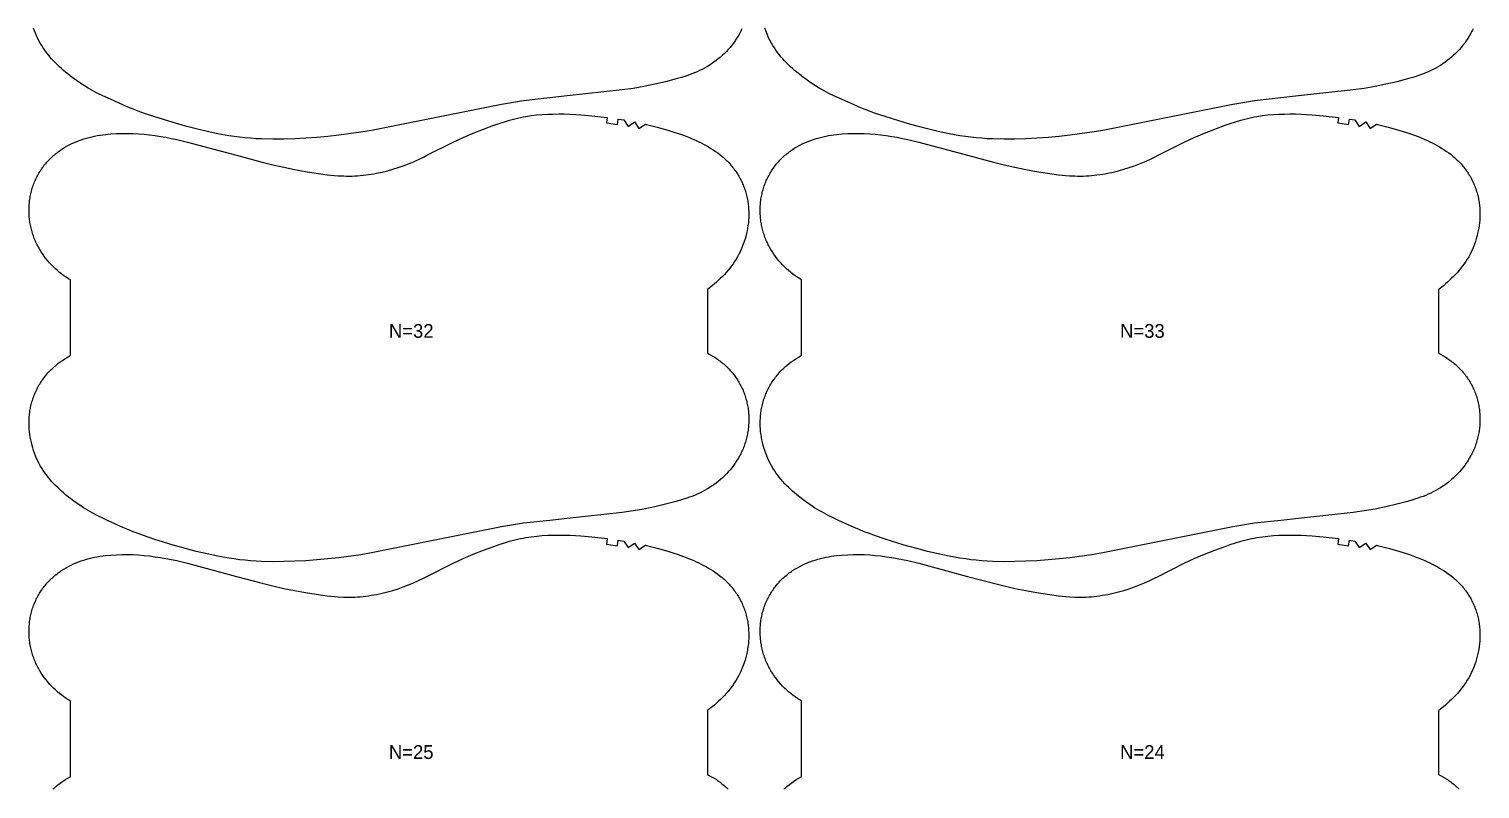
# Model space of a CAD drawing. Header units: inches. Extents: x 0 to 1851, y 0 to 1084.
# Drawn here: x 795 to 1321, y 532 to 808 of the extents above; entities that cross this region are included whole.
import ezdxf

# ---------------------------------------------------------------- set-up
doc = ezdxf.new("R2010")
doc.units = ezdxf.units.IN

msp = doc.modelspace()

# ---------------------------------------------------------------- linework, layer by layer
at = {"layer": '1'}
for points in [[(1053.3705, 807.8927), (1053.1589, 807.4396), (1052.9391, 806.9904), (1052.7114, 806.5451), (1052.4757, 806.1038), (1051.9814, 805.2337), (1051.4573, 804.3809), (1050.9045, 803.5461), (1050.3242, 802.73), (1049.7174, 801.9335), (1049.0854, 801.1573), (1048.4288, 800.4018), (1047.7486, 799.6679), (1047.0454, 798.9559), (1046.3201, 798.2664), (1045.5735, 797.6001), (1044.8064, 796.9576), (1044.0196, 796.3392), (1043.2138, 795.7457), (1042.3901, 795.1771), (1041.5496, 794.6336), (1040.872, 794.2237), (1040.6931, 794.1155), (1039.8218, 793.6227), (1038.9367, 793.1556), (1038.0387, 792.7141), (1037.129, 792.2986), (1036.2085, 791.9086), (1035.2784, 791.5422), (1034.3399, 791.1971), (1033.3941, 790.8708), (1031.4853, 790.265), (1029.5612, 789.7058), (1025.6919, 788.6759), (1021.7971, 787.756), (1017.8761, 786.9487), (1013.9318, 786.2645), (1009.9686, 785.7059), (990.0692, 783.5484), (983.732, 782.835), (974.1581, 781.7572), (966.2574, 780.4634), (919.1625, 770.9988), (915.2119, 770.3537), (907.2791, 769.2688), (903.3009, 768.8243), (899.3141, 768.4646), (895.3205, 768.1875), (891.3226, 767.9883), (887.3211, 767.868), (883.3176, 767.835), (879.3157, 767.9205), (877.3168, 768.0186), (875.3202, 768.1564), (873.3268, 768.3349), (871.3377, 768.5548), (869.3535, 768.8163), (867.3746, 769.1169), (863.4337, 769.8215), (859.5159, 770.6433), (855.6201, 771.5636), (851.745, 772.568), (847.2081, 773.8541), (840.2497, 776.0389), (836.4579, 777.3266), (834.5767, 778.0094), (832.7102, 778.7293), (830.8608, 779.4911), (829.0249, 780.2863), (823.4189, 782.835), (821.7328, 783.6016), (819.9333, 784.477), (818.1601, 785.4014), (817.286, 785.8869), (816.4207, 786.3882), (814.7165, 787.436), (813.0468, 788.5399), (811.4112, 789.6949), (810, 790.7549), (809.8102, 790.8974), (808.2487, 792.15), (807.4845, 792.7963), (806.7325, 793.4566), (805.9932, 794.1313), (805.2675, 794.8211), (804.5563, 795.5263), (803.8611, 796.2475), (803.1839, 796.9851), (802.5262, 797.7395), (801.8901, 798.5113), (801.2771, 799.3009), (800.6892, 800.1087), (800.1282, 800.9353), (799.5954, 801.7807), (799.0912, 802.6441), (798.6157, 803.5241), (798.1688, 804.4197), (797.7505, 805.3294), (797.3609, 806.2522), (796.9999, 807.1868), (796.6675, 808.1318)], [(1318.3705, 807.8927), (1318.1589, 807.4396), (1317.9391, 806.9904), (1317.7114, 806.5451), (1317.4757, 806.1038), (1316.9814, 805.2337), (1316.4573, 804.3809), (1315.9045, 803.5461), (1315.3242, 802.73), (1314.7174, 801.9335), (1314.0854, 801.1573), (1313.4288, 800.4018), (1312.7486, 799.6679), (1312.0454, 798.9559), (1311.3201, 798.2664), (1310.5735, 797.6001), (1309.8064, 796.9576), (1309.0196, 796.3392), (1308.2138, 795.7457), (1307.3901, 795.1771), (1306.5496, 794.6336), (1305.872, 794.2237), (1305.6931, 794.1155), (1304.8218, 793.6227), (1303.9367, 793.1556), (1303.0387, 792.7141), (1302.129, 792.2986), (1301.2085, 791.9086), (1300.2784, 791.5422), (1299.3399, 791.1971), (1298.3941, 790.8708), (1296.4853, 790.265), (1294.5612, 789.7058), (1290.6919, 788.6759), (1286.7971, 787.756), (1282.8761, 786.9487), (1278.9318, 786.2645), (1274.9686, 785.7059), (1255.0692, 783.5484), (1248.732, 782.835), (1239.1581, 781.7572), (1231.2574, 780.4634), (1184.1625, 770.9988), (1180.2119, 770.3537), (1172.2791, 769.2688), (1168.3009, 768.8243), (1164.3141, 768.4646), (1160.3205, 768.1875), (1156.3226, 767.9883), (1152.3211, 767.868), (1148.3176, 767.835), (1144.3157, 767.9205), (1142.3168, 768.0186), (1140.3202, 768.1564), (1138.3268, 768.3349), (1136.3377, 768.5548), (1134.3535, 768.8163), (1132.3746, 769.1169), (1128.4337, 769.8215), (1124.5159, 770.6433), (1120.6201, 771.5636), (1116.745, 772.568), (1112.2081, 773.8541), (1105.2497, 776.0389), (1101.4579, 777.3266), (1099.5767, 778.0094), (1097.7102, 778.7293), (1095.8608, 779.4911), (1094.0249, 780.2863), (1088.4189, 782.835), (1086.7328, 783.6016), (1084.9333, 784.477), (1083.1601, 785.4014), (1082.286, 785.8869), (1081.4207, 786.3882), (1079.7165, 787.436), (1078.0468, 788.5399), (1076.4112, 789.6949), (1075, 790.7549), (1074.8102, 790.8974), (1073.2487, 792.15), (1072.4845, 792.7963), (1071.7325, 793.4566), (1070.9932, 794.1313), (1070.2675, 794.8211), (1069.5563, 795.5263), (1068.8611, 796.2475), (1068.1839, 796.9851), (1067.5262, 797.7395), (1066.8901, 798.5113), (1066.2771, 799.3009), (1065.6892, 800.1087), (1065.1282, 800.9353), (1064.5954, 801.7807), (1064.0912, 802.6441), (1063.6157, 803.5241), (1063.1688, 804.4197), (1062.7505, 805.3294), (1062.3609, 806.2522), (1061.9999, 807.1868), (1061.6675, 808.1318)], [(803.5763, 532.0419), (803.9455, 532.3783), (804.3207, 532.7081), (804.7017, 533.0313), (805.48, 533.6587), (806.2785, 534.2616), (807.0951, 534.8412), (807.9278, 535.3985), (808.7747, 535.9348), (809.6337, 536.4511), (810, 536.6607), (810, 564.0085), (809.3224, 564.4184), (808.4818, 564.9618), (807.6582, 565.5304), (806.8524, 566.124), (806.0656, 566.7423), (805.2984, 567.3849), (804.5519, 568.0512), (803.8266, 568.7406), (803.1234, 569.4526), (802.4432, 570.1866), (801.7866, 570.942), (801.1546, 571.7183), (800.5478, 572.5148), (799.9675, 573.3308), (799.4147, 574.1656), (798.8906, 575.0185), (798.3963, 575.8885), (798.1606, 576.3298), (797.9329, 576.7751), (797.7131, 577.2243), (797.5015, 577.6774), (797.2982, 578.1342), (797.1033, 578.5947), (796.917, 579.0587), (796.7393, 579.5261), (796.5701, 579.9967), (796.4096, 580.4703), (796.2576, 580.9469), (796.1143, 581.4262), (795.9796, 581.908), (795.8535, 582.3923), (795.7361, 582.8787), (795.6273, 583.3673), (795.5272, 583.8577), (795.4357, 584.3499), (795.3529, 584.8436), (795.2788, 585.3387), (795.2133, 585.8351), (795.1566, 586.3325), (795.1085, 586.8309), (795.0692, 587.33), (795.0387, 587.8297), (795.0169, 588.3298), (795.004, 588.8301), (795, 589.3306), (795.0049, 589.831), (795.0187, 590.3313), (795.0415, 590.8311), (795.0733, 591.3304), (795.1141, 591.829), (795.164, 592.3268), (795.223, 592.8235), (795.2912, 593.3191), (795.3686, 593.8133), (795.4551, 594.3061), (795.5509, 594.7972), (795.6559, 595.2864), (795.7701, 595.7737), (795.8935, 596.2587), (796.026, 596.7413), (796.1676, 597.2213), (796.3182, 597.6985), (796.478, 598.1727), (796.6467, 598.6438), (796.8244, 599.1116), (797.0111, 599.5758), (797.2066, 600.0363), (797.4111, 600.4928), (797.6245, 600.9453), (797.8467, 601.3934), (798.0777, 601.8371), (798.3175, 602.2762), (798.5659, 602.7104), (798.8228, 603.1396), (799.0881, 603.5638), (799.3617, 603.9827), (799.6433, 604.3963), (799.933, 604.8044), (800.2305, 605.2067), (800.5357, 605.6033), (800.8485, 605.994), (801.1688, 606.3785), (801.4963, 606.7569), (801.8311, 607.1289), (802.1729, 607.4943), (802.5216, 607.8532), (802.8771, 608.2052), (803.2393, 608.5503), (803.6079, 608.8885), (803.9828, 609.2197), (804.3638, 609.5439), (804.7508, 609.861), (805.1435, 610.1711), (805.5417, 610.4741), (805.9454, 610.77), (806.3542, 611.0587), (806.7681, 611.3403), (807.6102, 611.8819), (808.4702, 612.3945), (809.3467, 612.8779), (810.2383, 613.332), (811.1438, 613.7571), (812.0621, 614.1537), (812.9922, 614.5221), (813.9329, 614.8629), (814.8832, 615.1764), (815.8419, 615.4631), (816.8079, 615.7233), (817.7803, 615.9578), (818.7582, 616.1675), (819.741, 616.3538), (820.7282, 616.5179), (821.7189, 616.6612), (822.7126, 616.7848), (824.7062, 616.9785), (826.7043, 617.1077), (828.7047, 617.1751), (830.7058, 617.1821), (832.7061, 617.1298), (834.7041, 617.0203), (836.6988, 616.8573), (838.6894, 616.6453), (840.6751, 616.3888), (842.6551, 616.0913), (844.6282, 615.753), (846.5935, 615.3731), (848.5497, 614.9507), (852.4355, 613.992), (870.1702, 609.2282), (879.4992, 606.7223), (883.3893, 605.7772), (887.2959, 604.9028), (891.2189, 604.1053), (895.156, 603.3818), (899.1061, 602.7351), (903.0732, 602.1999), (903.0732, 602.1999), (907.0602, 601.8266), (909.0587, 601.7255), (910.0586, 601.7013), (911.0588, 601.6964), (912.0589, 601.712), (913.0587, 601.748), (914.0577, 601.804), (915.0556, 601.8798), (916.0519, 601.9748), (917.0464, 602.0888), (918.0385, 602.2214), (919.0279, 602.3722), (920.0143, 602.5409), (920.9975, 602.7269), (922.9536, 603.1491), (924.8954, 603.6347), (926.8218, 604.1797), (928.7316, 604.7808), (930.6227, 605.4377), (932.4929, 606.1508), (934.3398, 606.9205), (936.1624, 607.745), (937.9656, 608.6128), (939.1856, 609.2282), (948.6891, 614.0217), (952.3288, 615.6877), (956.0133, 617.2534), (959.7318, 618.7342), (963.4835, 620.1318), (965.3726, 620.7965), (967.2734, 621.4257), (969.1885, 622.0051), (970.1524, 622.2716), (971.1209, 622.5202), (972.0944, 622.7496), (973.0724, 622.9599), (974.0545, 623.1517), (975.0403, 623.3255), (977.0206, 623.6214), (979.0096, 623.8519), (981.0039, 624.0218), (983.0019, 624.137), (985.0023, 624.2037), (987.0039, 624.2282), (989.0056, 624.2156), (991.0066, 624.1667), (993.0062, 624.081), (995.0037, 623.9581), (998.9908, 623.6065), (1004.5957, 622.9315), (1004.3288, 620.9494), (1008.2465, 620.3816), (1008.5543, 622.3577), (1010.5287, 622.0386), (1012.1441, 619.7278), (1014.465, 621.328), (1016.0153, 618.9748), (1018.3796, 620.507), (1018.7405, 620.4249), (1022.6267, 619.4668), (1026.4805, 618.3821), (1028.3938, 617.7919), (1030.2948, 617.1642), (1032.18, 616.4925), (1034.0461, 615.7705), (1035.8893, 614.9921), (1036.801, 614.5801), (1037.7054, 614.1523), (1038.6019, 613.7079), (1039.4899, 613.2464), (1040.3689, 612.7673), (1041.2383, 612.2699), (1042.0973, 611.7536), (1042.9442, 611.2173), (1043.7769, 610.6599), (1044.5935, 610.0803), (1045.392, 609.4774), (1046.1703, 608.85), (1046.5513, 608.5268), (1046.9265, 608.1971), (1047.2956, 607.8606), (1047.6585, 607.5174), (1048.0149, 607.1672), (1048.3647, 606.8102), (1048.7077, 606.4466), (1049.0439, 606.0764), (1049.3731, 605.6999), (1049.6953, 605.3173), (1050.0104, 604.9286), (1050.3182, 604.534), (1050.6186, 604.1337), (1050.9117, 603.7278), (1051.1971, 603.3166), (1051.4749, 602.9), (1051.745, 602.4784), (1052.0072, 602.0518), (1052.2615, 601.6204), (1052.5077, 601.1843), (1052.7457, 600.7438), (1052.9755, 600.299), (1053.197, 599.85), (1053.4101, 599.397), (1053.6148, 598.9402), (1053.811, 598.4796), (1053.9986, 598.0156), (1054.1775, 597.5482), (1054.3478, 597.0776), (1054.5092, 596.604), (1054.6617, 596.1275), (1054.8054, 595.6483), (1054.94, 595.1665), (1055.0655, 594.6824), (1055.1819, 594.196), (1055.2891, 593.7075), (1055.387, 593.2172), (1055.4757, 592.7251), (1055.5553, 592.2314), (1055.6258, 591.7363), (1055.6873, 591.24), (1055.7399, 590.7426), (1055.7836, 590.2442), (1055.8185, 589.745), (1055.8624, 588.7451), (1055.872, 587.7441), (1055.8479, 586.7432), (1055.7908, 585.7438), (1055.7012, 584.7471), (1055.5796, 583.754), (1055.4264, 582.7653), (1055.2422, 581.7819), (1055.0274, 580.8045), (1054.7825, 579.8339), (1054.5081, 578.871), (1054.2044, 577.9166), (1053.8721, 576.9715), (1053.5111, 576.037), (1053.1215, 575.1142), (1052.7032, 574.2044), (1052.2563, 573.3089), (1051.7808, 572.4288), (1051.2766, 571.5654), (1050.7438, 570.72), (1050.1827, 569.8935), (1049.5948, 569.0856), (1048.9819, 568.2961), (1048.3457, 567.5243), (1047.6881, 566.7698), (1047.0108, 566.0323), (1046.3157, 565.3111), (1045.6045, 564.6058), (1044.8788, 563.9161), (1044.1395, 563.2413), (1043.3874, 562.581), (1042.6233, 561.9348), (1041.0618, 560.6822), (1040.872, 560.5396), (1040.872, 537.3918), (1041.5253, 537.0591), (1042.4018, 536.5757), (1043.2618, 536.0631), (1044.1039, 535.5216), (1044.5178, 535.24), (1044.9266, 534.9513), (1045.3303, 534.6554), (1045.7285, 534.3524), (1046.1212, 534.0423), (1046.5082, 533.7251), (1046.8892, 533.401), (1047.2641, 533.0698), (1047.6327, 532.7316), (1047.9949, 532.3865), (1048.3504, 532.0344)], [(1068.5763, 532.0419), (1068.9455, 532.3783), (1069.3207, 532.7081), (1069.7017, 533.0313), (1070.48, 533.6587), (1071.2785, 534.2616), (1072.0951, 534.8412), (1072.9278, 535.3985), (1073.7747, 535.9348), (1074.6337, 536.4511), (1075, 536.6607), (1075, 564.0085), (1074.3224, 564.4184), (1073.4818, 564.9618), (1072.6582, 565.5304), (1071.8524, 566.124), (1071.0656, 566.7423), (1070.2984, 567.3849), (1069.5519, 568.0512), (1068.8266, 568.7406), (1068.1234, 569.4526), (1067.4432, 570.1866), (1066.7866, 570.942), (1066.1546, 571.7183), (1065.5478, 572.5148), (1064.9675, 573.3308), (1064.4147, 574.1656), (1063.8906, 575.0185), (1063.3963, 575.8885), (1063.1606, 576.3298), (1062.9329, 576.7751), (1062.7131, 577.2243), (1062.5015, 577.6774), (1062.2982, 578.1342), (1062.1033, 578.5947), (1061.917, 579.0587), (1061.7393, 579.5261), (1061.5701, 579.9967), (1061.4096, 580.4703), (1061.2576, 580.9469), (1061.1143, 581.4262), (1060.9796, 581.908), (1060.8535, 582.3923), (1060.7361, 582.8787), (1060.6273, 583.3673), (1060.5272, 583.8577), (1060.4357, 584.3499), (1060.3529, 584.8436), (1060.2788, 585.3387), (1060.2133, 585.8351), (1060.1566, 586.3325), (1060.1085, 586.8309), (1060.0692, 587.33), (1060.0387, 587.8297), (1060.0169, 588.3298), (1060.004, 588.8301), (1060, 589.3306), (1060.0049, 589.831), (1060.0187, 590.3313), (1060.0415, 590.8311), (1060.0733, 591.3304), (1060.1141, 591.829), (1060.164, 592.3268), (1060.223, 592.8235), (1060.2912, 593.3191), (1060.3686, 593.8133), (1060.4551, 594.3061), (1060.5509, 594.7972), (1060.6559, 595.2864), (1060.7701, 595.7737), (1060.8935, 596.2587), (1061.026, 596.7413), (1061.1676, 597.2213), (1061.3182, 597.6985), (1061.478, 598.1727), (1061.6467, 598.6438), (1061.8244, 599.1116), (1062.0111, 599.5758), (1062.2066, 600.0363), (1062.4111, 600.4928), (1062.6245, 600.9453), (1062.8467, 601.3934), (1063.0777, 601.8371), (1063.3175, 602.2762), (1063.5659, 602.7104), (1063.8228, 603.1396), (1064.0881, 603.5638), (1064.3617, 603.9827), (1064.6433, 604.3963), (1064.933, 604.8044), (1065.2305, 605.2067), (1065.5357, 605.6033), (1065.8485, 605.994), (1066.1688, 606.3785), (1066.4963, 606.7569), (1066.8311, 607.1289), (1067.1729, 607.4943), (1067.5216, 607.8532), (1067.8771, 608.2052), (1068.2393, 608.5503), (1068.6079, 608.8885), (1068.9828, 609.2197), (1069.3638, 609.5439), (1069.7508, 609.861), (1070.1435, 610.1711), (1070.5417, 610.4741), (1070.9454, 610.77), (1071.3542, 611.0587), (1071.7681, 611.3403), (1072.6102, 611.8819), (1073.4702, 612.3945), (1074.3467, 612.8779), (1075.2383, 613.332), (1076.1438, 613.7571), (1077.0621, 614.1537), (1077.9922, 614.5221), (1078.9329, 614.8629), (1079.8832, 615.1764), (1080.8419, 615.4631), (1081.8079, 615.7233), (1082.7803, 615.9578), (1083.7582, 616.1675), (1084.741, 616.3538), (1085.7282, 616.5179), (1086.7189, 616.6612), (1087.7126, 616.7848), (1089.7062, 616.9785), (1091.7043, 617.1077), (1093.7047, 617.1751), (1095.7058, 617.1821), (1097.7061, 617.1298), (1099.7041, 617.0203), (1101.6988, 616.8573), (1103.6894, 616.6453), (1105.6751, 616.3888), (1107.6551, 616.0913), (1109.6282, 615.753), (1111.5935, 615.3731), (1113.5497, 614.9507), (1117.4355, 613.992), (1135.1702, 609.2282), (1144.4992, 606.7223), (1148.3893, 605.7772), (1152.2959, 604.9028), (1156.2189, 604.1053), (1160.156, 603.3818), (1164.1061, 602.7351), (1168.0732, 602.1999), (1168.0732, 602.1999), (1172.0602, 601.8266), (1174.0587, 601.7255), (1175.0586, 601.7013), (1176.0588, 601.6964), (1177.0589, 601.712), (1178.0587, 601.748), (1179.0577, 601.804), (1180.0556, 601.8798), (1181.0519, 601.9748), (1182.0464, 602.0888), (1183.0385, 602.2214), (1184.0279, 602.3722), (1185.0143, 602.5409), (1185.9975, 602.7269), (1187.9536, 603.1491), (1189.8954, 603.6347), (1191.8218, 604.1797), (1193.7316, 604.7808), (1195.6227, 605.4377), (1197.4929, 606.1508), (1199.3398, 606.9205), (1201.1624, 607.745), (1202.9656, 608.6128), (1204.1856, 609.2282), (1213.6891, 614.0217), (1217.3288, 615.6877), (1221.0133, 617.2534), (1224.7318, 618.7342), (1228.4835, 620.1318), (1230.3726, 620.7965), (1232.2734, 621.4257), (1234.1885, 622.0051), (1235.1524, 622.2716), (1236.1209, 622.5202), (1237.0944, 622.7496), (1238.0724, 622.9599), (1239.0545, 623.1517), (1240.0403, 623.3255), (1242.0206, 623.6214), (1244.0096, 623.8519), (1246.0039, 624.0218), (1248.0019, 624.137), (1250.0023, 624.2037), (1252.0039, 624.2282), (1254.0056, 624.2156), (1256.0066, 624.1667), (1258.0062, 624.081), (1260.0037, 623.9581), (1263.9908, 623.6065), (1269.5957, 622.9315), (1269.3288, 620.9494), (1273.2465, 620.3816), (1273.5543, 622.3577), (1275.5287, 622.0386), (1277.1441, 619.7278), (1279.465, 621.328), (1281.0153, 618.9748), (1283.3796, 620.507), (1283.7405, 620.4249), (1287.6267, 619.4668), (1291.4805, 618.3821), (1293.3938, 617.7919), (1295.2948, 617.1642), (1297.18, 616.4925), (1299.0461, 615.7705), (1300.8893, 614.9921), (1301.801, 614.5801), (1302.7054, 614.1523), (1303.6019, 613.7079), (1304.4899, 613.2464), (1305.3689, 612.7673), (1306.2383, 612.2699), (1307.0973, 611.7536), (1307.9442, 611.2173), (1308.7769, 610.6599), (1309.5935, 610.0803), (1310.392, 609.4774), (1311.1703, 608.85), (1311.5513, 608.5268), (1311.9265, 608.1971), (1312.2956, 607.8606), (1312.6585, 607.5174), (1313.0149, 607.1672), (1313.3647, 606.8102), (1313.7077, 606.4466), (1314.0439, 606.0764), (1314.3731, 605.6999), (1314.6953, 605.3173), (1315.0104, 604.9286), (1315.3182, 604.534), (1315.6186, 604.1337), (1315.9117, 603.7278), (1316.1971, 603.3166), (1316.4749, 602.9), (1316.745, 602.4784), (1317.0072, 602.0518), (1317.2615, 601.6204), (1317.5077, 601.1843), (1317.7457, 600.7438), (1317.9755, 600.299), (1318.197, 599.85), (1318.4101, 599.397), (1318.6148, 598.9402), (1318.811, 598.4796), (1318.9986, 598.0156), (1319.1775, 597.5482), (1319.3478, 597.0776), (1319.5092, 596.604), (1319.6617, 596.1275), (1319.8054, 595.6483), (1319.94, 595.1665), (1320.0655, 594.6824), (1320.1819, 594.196), (1320.2891, 593.7075), (1320.387, 593.2172), (1320.4757, 592.7251), (1320.5553, 592.2314), (1320.6258, 591.7363), (1320.6873, 591.24), (1320.7399, 590.7426), (1320.7836, 590.2442), (1320.8185, 589.745), (1320.8624, 588.7451), (1320.872, 587.7441), (1320.8479, 586.7432), (1320.7908, 585.7438), (1320.7012, 584.7471), (1320.5796, 583.754), (1320.4264, 582.7653), (1320.2422, 581.7819), (1320.0274, 580.8045), (1319.7825, 579.8339), (1319.5081, 578.871), (1319.2044, 577.9166), (1318.8721, 576.9715), (1318.5111, 576.037), (1318.1215, 575.1142), (1317.7032, 574.2044), (1317.2563, 573.3089), (1316.7808, 572.4288), (1316.2766, 571.5654), (1315.7438, 570.72), (1315.1827, 569.8935), (1314.5948, 569.0856), (1313.9819, 568.2961), (1313.3457, 567.5243), (1312.6881, 566.7698), (1312.0108, 566.0323), (1311.3157, 565.3111), (1310.6045, 564.6058), (1309.8788, 563.9161), (1309.1395, 563.2413), (1308.3874, 562.581), (1307.6233, 561.9348), (1306.0618, 560.6822), (1305.872, 560.5396), (1305.872, 537.3918), (1306.5253, 537.0591), (1307.4018, 536.5757), (1308.2618, 536.0631), (1309.1039, 535.5216), (1309.5178, 535.24), (1309.9266, 534.9513), (1310.3303, 534.6554), (1310.7285, 534.3524), (1311.1212, 534.0423), (1311.5082, 533.7251), (1311.8892, 533.401), (1312.2641, 533.0698), (1312.6327, 532.7316), (1312.9949, 532.3865), (1313.3504, 532.0344)]]:
    msp.add_lwpolyline(points, dxfattribs=at)
for points in [[(903.0732, 754.9669), (907.0602, 754.5936), (909.0587, 754.4925), (910.0586, 754.4683), (911.0588, 754.4634), (912.0589, 754.479), (913.0587, 754.515), (914.0577, 754.571), (915.0556, 754.6468), (916.0519, 754.7418), (917.0464, 754.8558), (918.0385, 754.9884), (919.0279, 755.1392), (920.0143, 755.3079), (920.9975, 755.4939), (922.9536, 755.9161), (924.8954, 756.4017), (926.8218, 756.9467), (928.7316, 757.5478), (930.6227, 758.2047), (932.4929, 758.9178), (934.3398, 759.6875), (936.1624, 760.512), (937.9656, 761.3798), (939.1856, 761.9952), (948.6891, 766.7887), (952.3288, 768.4547), (956.0133, 770.0204), (959.7318, 771.5012), (963.4835, 772.8988), (965.3726, 773.5635), (967.2734, 774.1927), (969.1885, 774.7721), (970.1524, 775.0386), (971.1209, 775.2872), (972.0944, 775.5166), (973.0724, 775.7269), (974.0545, 775.9187), (975.0403, 776.0925), (977.0206, 776.3884), (979.0096, 776.6189), (981.0039, 776.7888), (983.0019, 776.904), (985.0023, 776.9707), (987.0039, 776.9952), (989.0056, 776.9826), (991.0066, 776.9337), (993.0062, 776.848), (995.0037, 776.7251), (998.9908, 776.3735), (1004.5957, 775.6985), (1004.3288, 773.7164), (1008.2465, 773.1486), (1008.5543, 775.1247), (1010.5287, 774.8056), (1012.1441, 772.4948), (1014.465, 774.095), (1016.0153, 771.7418), (1018.3796, 773.274), (1018.7405, 773.1919), (1022.6267, 772.2338), (1026.4805, 771.1491), (1028.3938, 770.5589), (1030.2948, 769.9312), (1032.18, 769.2595), (1034.0461, 768.5375), (1035.8893, 767.7591), (1036.801, 767.3471), (1037.7054, 766.9193), (1038.6019, 766.4749), (1039.4899, 766.0134), (1040.3689, 765.5343), (1041.2383, 765.0369), (1042.0973, 764.5206), (1042.9442, 763.9843), (1043.7769, 763.4269), (1044.5935, 762.8473), (1045.392, 762.2444), (1046.1703, 761.617), (1046.5513, 761.2938), (1046.9265, 760.9641), (1047.2956, 760.6276), (1047.6585, 760.2844), (1048.0149, 759.9342), (1048.3647, 759.5772), (1048.7077, 759.2136), (1049.0439, 758.8434), (1049.3731, 758.4669), (1049.6953, 758.0843), (1050.0104, 757.6956), (1050.3182, 757.301), (1050.6186, 756.9007), (1050.9117, 756.4948), (1051.1971, 756.0836), (1051.4749, 755.667), (1051.745, 755.2454), (1052.0072, 754.8188), (1052.2615, 754.3874), (1052.5077, 753.9513), (1052.7457, 753.5108), (1052.9755, 753.066), (1053.197, 752.617), (1053.4101, 752.164), (1053.6148, 751.7072), (1053.811, 751.2466), (1053.9986, 750.7826), (1054.1775, 750.3152), (1054.3478, 749.8446), (1054.5092, 749.371), (1054.6617, 748.8945), (1054.8054, 748.4153), (1054.94, 747.9335), (1055.0655, 747.4494), (1055.1819, 746.963), (1055.2891, 746.4745), (1055.387, 745.9842), (1055.4757, 745.4921), (1055.5553, 744.9984), (1055.6258, 744.5033), (1055.6873, 744.007), (1055.7399, 743.5096), (1055.7836, 743.0112), (1055.8185, 742.512), (1055.8624, 741.5121), (1055.872, 740.5111), (1055.8479, 739.5102), (1055.7908, 738.5108), (1055.7012, 737.5141), (1055.5796, 736.521), (1055.4264, 735.5323), (1055.2422, 734.5489), (1055.0274, 733.5715), (1054.7825, 732.6009), (1054.5081, 731.638), (1054.2044, 730.6836), (1053.8721, 729.7385), (1053.5111, 728.804), (1053.1215, 727.8812), (1052.7032, 726.9714), (1052.2563, 726.0759), (1051.7808, 725.1958), (1051.2766, 724.3324), (1050.7438, 723.487), (1050.1827, 722.6605), (1049.5948, 721.8526), (1048.9819, 721.0631), (1048.3457, 720.2913), (1047.6881, 719.5368), (1047.0108, 718.7993), (1046.3157, 718.0781), (1045.6045, 717.3728), (1044.8788, 716.6831), (1044.1395, 716.0083), (1043.3874, 715.348), (1042.6233, 714.7018), (1041.0618, 713.4492), (1040.872, 713.3066), (1040.872, 690.1588), (1041.5253, 689.8261), (1042.4018, 689.3427), (1043.2618, 688.8301), (1044.1039, 688.2886), (1044.5178, 688.007), (1044.9266, 687.7183), (1045.3303, 687.4224), (1045.7285, 687.1194), (1046.1212, 686.8093), (1046.5082, 686.4921), (1046.8892, 686.168), (1047.2641, 685.8368), (1047.6327, 685.4986), (1047.9949, 685.1535), (1048.3504, 684.8014), (1048.6991, 684.4426), (1049.0409, 684.0771), (1049.3757, 683.7051), (1049.7032, 683.3268), (1050.0235, 682.9422), (1050.3363, 682.5516), (1050.6415, 682.155), (1050.939, 681.7526), (1051.2287, 681.3446), (1051.5103, 680.931), (1051.7839, 680.5121), (1052.0492, 680.0879), (1052.3061, 679.6586), (1052.5545, 679.2244), (1052.7943, 678.7854), (1053.0253, 678.3417), (1053.2475, 677.8935), (1053.4608, 677.4411), (1053.6653, 676.9845), (1053.8609, 676.524), (1054.0476, 676.0598), (1054.2253, 675.5921), (1054.394, 675.121), (1054.5537, 674.6468), (1054.7044, 674.1695), (1054.846, 673.6895), (1054.9785, 673.2069), (1055.1019, 672.7219), (1055.2161, 672.2347), (1055.3211, 671.7454), (1055.4169, 671.2544), (1055.5034, 670.7616), (1055.5808, 670.2674), (1055.6489, 669.7718), (1055.708, 669.275), (1055.7579, 668.7773), (1055.7987, 668.2787), (1055.8305, 667.7794), (1055.8533, 667.2795), (1055.8671, 666.7793), (1055.872, 666.2789), (1055.868, 665.7784), (1055.855, 665.278), (1055.8333, 664.7779), (1055.8028, 664.2782), (1055.7635, 663.7791), (1055.7154, 663.2808), (1055.6587, 662.7833), (1055.5932, 662.287), (1055.5191, 661.7918), (1055.4363, 661.2981), (1055.3448, 660.8059), (1055.2447, 660.3155), (1055.1359, 659.827), (1055.0185, 659.3405), (1054.8924, 658.8563), (1054.7577, 658.3744), (1054.6144, 657.8952), (1054.4624, 657.4186), (1054.3019, 656.9449), (1054.1327, 656.4743), (1053.955, 656.0069), (1053.7687, 655.5429), (1053.5738, 655.0825), (1053.3705, 654.6257), (1053.1589, 654.1726), (1052.9391, 653.7234), (1052.7114, 653.2781), (1052.4757, 652.8368), (1051.9814, 651.9667), (1051.4573, 651.1139), (1050.9045, 650.2791), (1050.3242, 649.463), (1049.7174, 648.6665), (1049.0854, 647.8903), (1048.4288, 647.1348), (1047.7486, 646.4009), (1047.0454, 645.6889), (1046.3201, 644.9994), (1045.5735, 644.3331), (1044.8064, 643.6906), (1044.0196, 643.0722), (1043.2138, 642.4787), (1042.3901, 641.9101), (1041.5496, 641.3666), (1040.872, 640.9567), (1040.6931, 640.8485), (1039.8218, 640.3557), (1038.9367, 639.8886), (1038.0387, 639.4471), (1037.129, 639.0316), (1036.2085, 638.6416), (1035.2784, 638.2752), (1034.3399, 637.9301), (1033.3941, 637.6038), (1031.4853, 636.998), (1029.5612, 636.4388), (1025.6919, 635.4089), (1021.7971, 634.489), (1017.8761, 633.6817), (1013.9318, 632.9975), (1009.9686, 632.4389), (990.0692, 630.2814), (983.732, 629.568), (974.1581, 628.4902), (966.2574, 627.1964), (919.1625, 617.7318), (915.2119, 617.0867), (907.2791, 616.0018), (903.3009, 615.5573), (899.3141, 615.1976), (895.3205, 614.9205), (891.3226, 614.7213), (887.3211, 614.601), (883.3176, 614.568), (879.3157, 614.6535), (877.3168, 614.7516), (875.3202, 614.8894), (873.3268, 615.0679), (871.3377, 615.2878), (869.3535, 615.5493), (867.3746, 615.8499), (863.4337, 616.5545), (859.5159, 617.3763), (855.6201, 618.2966), (851.745, 619.301), (847.2081, 620.5871), (840.2497, 622.7719), (836.4579, 624.0596), (834.5767, 624.7424), (832.7102, 625.4623), (830.8608, 626.2241), (829.0249, 627.0193), (823.4189, 629.568), (821.7328, 630.3346), (819.9333, 631.21), (818.1601, 632.1344), (817.286, 632.6199), (816.4207, 633.1212), (814.7165, 634.169), (813.0468, 635.2729), (811.4112, 636.4279), (810, 637.4879), (809.8102, 637.6304), (808.2487, 638.883), (807.4845, 639.5293), (806.7325, 640.1896), (805.9932, 640.8643), (805.2675, 641.5541), (804.5563, 642.2593), (803.8611, 642.9805), (803.1839, 643.7181), (802.5262, 644.4725), (801.8901, 645.2443), (801.2771, 646.0339), (800.6892, 646.8417), (800.1282, 647.6683), (799.5954, 648.5137), (799.0912, 649.3771), (798.6157, 650.2571), (798.1688, 651.1527), (797.7505, 652.0624), (797.3609, 652.9852), (796.9999, 653.9198), (796.6675, 654.8648), (796.3639, 655.8192), (796.0894, 656.7822), (795.8446, 657.7527), (795.6298, 658.7301), (795.4456, 659.7136), (795.2924, 660.7023), (795.1708, 661.6954), (795.0812, 662.6921), (795.024, 663.6915), (795, 664.6923), (795.0096, 665.6934), (795.0535, 666.6933), (795.0884, 667.1924), (795.1321, 667.6908), (795.1847, 668.1882), (795.2462, 668.6846), (795.3167, 669.1797), (795.3963, 669.6734), (795.485, 670.1655), (795.5829, 670.6558), (795.6901, 671.1442), (795.8065, 671.6306), (795.932, 672.1148), (796.0666, 672.5965), (796.2102, 673.0757), (796.3628, 673.5522), (796.5242, 674.0259), (796.6944, 674.4965), (796.8734, 674.9638), (797.061, 675.4279), (797.2572, 675.8884), (797.4618, 676.3453), (797.675, 676.7983), (797.8965, 677.2473), (798.1263, 677.6921), (798.3643, 678.1326), (798.6105, 678.5686), (798.8648, 679), (799.127, 679.4266), (799.397, 679.8483), (799.6749, 680.2648), (799.9603, 680.6761), (800.2533, 681.082), (800.5538, 681.4823), (800.8616, 681.8768), (801.1767, 682.2655), (801.4989, 682.6482), (801.8281, 683.0247), (802.1643, 683.3948), (802.5073, 683.7585), (802.8571, 684.1154), (803.2134, 684.4656), (803.5763, 684.8089), (803.9455, 685.1453), (804.3207, 685.4751), (804.7017, 685.7983), (805.48, 686.4257), (806.2785, 687.0286), (807.0951, 687.6082), (807.9278, 688.1655), (808.7747, 688.7018), (809.6337, 689.2181), (810, 689.4277), (810, 716.7755), (809.3224, 717.1854), (808.4818, 717.7288), (807.6582, 718.2974), (806.8524, 718.891), (806.0656, 719.5093), (805.2984, 720.1519), (804.5519, 720.8182), (803.8266, 721.5076), (803.1234, 722.2196), (802.4432, 722.9536), (801.7866, 723.709), (801.1546, 724.4853), (800.5478, 725.2818), (799.9675, 726.0978), (799.4147, 726.9326), (798.8906, 727.7855), (798.3963, 728.6555), (798.1606, 729.0968), (797.9329, 729.5421), (797.7131, 729.9913), (797.5015, 730.4444), (797.2982, 730.9012), (797.1033, 731.3617), (796.917, 731.8257), (796.7393, 732.2931), (796.5701, 732.7637), (796.4096, 733.2373), (796.2576, 733.7139), (796.1143, 734.1932), (795.9796, 734.675), (795.8535, 735.1593), (795.7361, 735.6457), (795.6273, 736.1343), (795.5272, 736.6247), (795.4357, 737.1169), (795.3529, 737.6106), (795.2788, 738.1057), (795.2133, 738.6021), (795.1566, 739.0995), (795.1085, 739.5979), (795.0692, 740.097), (795.0387, 740.5967), (795.0169, 741.0968), (795.004, 741.5971), (795, 742.0976), (795.0049, 742.598), (795.0187, 743.0983), (795.0415, 743.5981), (795.0733, 744.0974), (795.1141, 744.596), (795.164, 745.0938), (795.223, 745.5905), (795.2912, 746.0861), (795.3686, 746.5803), (795.4551, 747.0731), (795.5509, 747.5642), (795.6559, 748.0534), (795.7701, 748.5407), (795.8935, 749.0257), (796.026, 749.5083), (796.1676, 749.9883), (796.3182, 750.4655), (796.478, 750.9397), (796.6467, 751.4108), (796.8244, 751.8786), (797.0111, 752.3428), (797.2066, 752.8033), (797.4111, 753.2598), (797.6245, 753.7123), (797.8467, 754.1604), (798.0777, 754.6041), (798.3175, 755.0432), (798.5659, 755.4774), (798.8228, 755.9066), (799.0881, 756.3308), (799.3617, 756.7497), (799.6433, 757.1633), (799.933, 757.5714), (800.2305, 757.9737), (800.5357, 758.3703), (800.8485, 758.761), (801.1688, 759.1455), (801.4963, 759.5239), (801.8311, 759.8959), (802.1729, 760.2613), (802.5216, 760.6202), (802.8771, 760.9722), (803.2393, 761.3173), (803.6079, 761.6555), (803.9828, 761.9867), (804.3638, 762.3109), (804.7508, 762.628), (805.1435, 762.9381), (805.5417, 763.2411), (805.9454, 763.537), (806.3542, 763.8257), (806.7681, 764.1073), (807.6102, 764.6489), (808.4702, 765.1615), (809.3467, 765.6449), (810.2383, 766.099), (811.1438, 766.5241), (812.0621, 766.9207), (812.9922, 767.2891), (813.9329, 767.6299), (814.8832, 767.9434), (815.8419, 768.2301), (816.8079, 768.4903), (817.7803, 768.7248), (818.7582, 768.9345), (819.741, 769.1208), (820.7282, 769.2849), (821.7189, 769.4282), (822.7126, 769.5518), (824.7062, 769.7455), (826.7043, 769.8747), (828.7047, 769.9421), (830.7058, 769.9491), (832.7061, 769.8968), (834.7041, 769.7873), (836.6988, 769.6243), (838.6894, 769.4123), (840.6751, 769.1558), (842.6551, 768.8583), (844.6282, 768.52), (846.5935, 768.1401), (848.5497, 767.7177), (852.4355, 766.759), (870.1702, 761.9952), (879.4992, 759.4893), (883.3893, 758.5442), (887.2959, 757.6698), (891.2189, 756.8723), (895.156, 756.1488), (899.1061, 755.5021), (903.0732, 754.9669)], [(1168.0732, 754.9669), (1172.0602, 754.5936), (1174.0587, 754.4925), (1175.0586, 754.4683), (1176.0588, 754.4634), (1177.0589, 754.479), (1178.0587, 754.515), (1179.0577, 754.571), (1180.0556, 754.6468), (1181.0519, 754.7418), (1182.0464, 754.8558), (1183.0385, 754.9884), (1184.0279, 755.1392), (1185.0143, 755.3079), (1185.9975, 755.4939), (1187.9536, 755.9161), (1189.8954, 756.4017), (1191.8218, 756.9467), (1193.7316, 757.5478), (1195.6227, 758.2047), (1197.4929, 758.9178), (1199.3398, 759.6875), (1201.1624, 760.512), (1202.9656, 761.3798), (1204.1856, 761.9952), (1213.6891, 766.7887), (1217.3288, 768.4547), (1221.0133, 770.0204), (1224.7318, 771.5012), (1228.4835, 772.8988), (1230.3726, 773.5635), (1232.2734, 774.1927), (1234.1885, 774.7721), (1235.1524, 775.0386), (1236.1209, 775.2872), (1237.0944, 775.5166), (1238.0724, 775.7269), (1239.0545, 775.9187), (1240.0403, 776.0925), (1242.0206, 776.3884), (1244.0096, 776.6189), (1246.0039, 776.7888), (1248.0019, 776.904), (1250.0023, 776.9707), (1252.0039, 776.9952), (1254.0056, 776.9826), (1256.0066, 776.9337), (1258.0062, 776.848), (1260.0037, 776.7251), (1263.9908, 776.3735), (1269.5957, 775.6985), (1269.3288, 773.7164), (1273.2465, 773.1486), (1273.5543, 775.1247), (1275.5287, 774.8056), (1277.1441, 772.4948), (1279.465, 774.095), (1281.0153, 771.7418), (1283.3796, 773.274), (1283.7405, 773.1919), (1287.6267, 772.2338), (1291.4805, 771.1491), (1293.3938, 770.5589), (1295.2948, 769.9312), (1297.18, 769.2595), (1299.0461, 768.5375), (1300.8893, 767.7591), (1301.801, 767.3471), (1302.7054, 766.9193), (1303.6019, 766.4749), (1304.4899, 766.0134), (1305.3689, 765.5343), (1306.2383, 765.0369), (1307.0973, 764.5206), (1307.9442, 763.9843), (1308.7769, 763.4269), (1309.5935, 762.8473), (1310.392, 762.2444), (1311.1703, 761.617), (1311.5513, 761.2938), (1311.9265, 760.9641), (1312.2956, 760.6276), (1312.6585, 760.2844), (1313.0149, 759.9342), (1313.3647, 759.5772), (1313.7077, 759.2136), (1314.0439, 758.8434), (1314.3731, 758.4669), (1314.6953, 758.0843), (1315.0104, 757.6956), (1315.3182, 757.301), (1315.6186, 756.9007), (1315.9117, 756.4948), (1316.1971, 756.0836), (1316.4749, 755.667), (1316.745, 755.2454), (1317.0072, 754.8188), (1317.2615, 754.3874), (1317.5077, 753.9513), (1317.7457, 753.5108), (1317.9755, 753.066), (1318.197, 752.617), (1318.4101, 752.164), (1318.6148, 751.7072), (1318.811, 751.2466), (1318.9986, 750.7826), (1319.1775, 750.3152), (1319.3478, 749.8446), (1319.5092, 749.371), (1319.6617, 748.8945), (1319.8054, 748.4153), (1319.94, 747.9335), (1320.0655, 747.4494), (1320.1819, 746.963), (1320.2891, 746.4745), (1320.387, 745.9842), (1320.4757, 745.4921), (1320.5553, 744.9984), (1320.6258, 744.5033), (1320.6873, 744.007), (1320.7399, 743.5096), (1320.7836, 743.0112), (1320.8185, 742.512), (1320.8624, 741.5121), (1320.872, 740.5111), (1320.8479, 739.5102), (1320.7908, 738.5108), (1320.7012, 737.5141), (1320.5796, 736.521), (1320.4264, 735.5323), (1320.2422, 734.5489), (1320.0274, 733.5715), (1319.7825, 732.6009), (1319.5081, 731.638), (1319.2044, 730.6836), (1318.8721, 729.7385), (1318.5111, 728.804), (1318.1215, 727.8812), (1317.7032, 726.9714), (1317.2563, 726.0759), (1316.7808, 725.1958), (1316.2766, 724.3324), (1315.7438, 723.487), (1315.1827, 722.6605), (1314.5948, 721.8526), (1313.9819, 721.0631), (1313.3457, 720.2913), (1312.6881, 719.5368), (1312.0108, 718.7993), (1311.3157, 718.0781), (1310.6045, 717.3728), (1309.8788, 716.6831), (1309.1395, 716.0083), (1308.3874, 715.348), (1307.6233, 714.7018), (1306.0618, 713.4492), (1305.872, 713.3066), (1305.872, 690.1588), (1306.5253, 689.8261), (1307.4018, 689.3427), (1308.2618, 688.8301), (1309.1039, 688.2886), (1309.5178, 688.007), (1309.9266, 687.7183), (1310.3303, 687.4224), (1310.7285, 687.1194), (1311.1212, 686.8093), (1311.5082, 686.4921), (1311.8892, 686.168), (1312.2641, 685.8368), (1312.6327, 685.4986), (1312.9949, 685.1535), (1313.3504, 684.8014), (1313.6991, 684.4426), (1314.0409, 684.0771), (1314.3757, 683.7051), (1314.7032, 683.3268), (1315.0235, 682.9422), (1315.3363, 682.5516), (1315.6415, 682.155), (1315.939, 681.7526), (1316.2287, 681.3446), (1316.5103, 680.931), (1316.7839, 680.5121), (1317.0492, 680.0879), (1317.3061, 679.6586), (1317.5545, 679.2244), (1317.7943, 678.7854), (1318.0253, 678.3417), (1318.2475, 677.8935), (1318.4608, 677.4411), (1318.6653, 676.9845), (1318.8609, 676.524), (1319.0476, 676.0598), (1319.2253, 675.5921), (1319.394, 675.121), (1319.5537, 674.6468), (1319.7044, 674.1695), (1319.846, 673.6895), (1319.9785, 673.2069), (1320.1019, 672.7219), (1320.2161, 672.2347), (1320.3211, 671.7454), (1320.4169, 671.2544), (1320.5034, 670.7616), (1320.5808, 670.2674), (1320.6489, 669.7718), (1320.708, 669.275), (1320.7579, 668.7773), (1320.7987, 668.2787), (1320.8305, 667.7794), (1320.8533, 667.2795), (1320.8671, 666.7793), (1320.872, 666.2789), (1320.868, 665.7784), (1320.855, 665.278), (1320.8333, 664.7779), (1320.8028, 664.2782), (1320.7635, 663.7791), (1320.7154, 663.2808), (1320.6587, 662.7833), (1320.5932, 662.287), (1320.5191, 661.7918), (1320.4363, 661.2981), (1320.3448, 660.8059), (1320.2447, 660.3155), (1320.1359, 659.827), (1320.0185, 659.3405), (1319.8924, 658.8563), (1319.7577, 658.3744), (1319.6144, 657.8952), (1319.4624, 657.4186), (1319.3019, 656.9449), (1319.1327, 656.4743), (1318.955, 656.0069), (1318.7687, 655.5429), (1318.5738, 655.0825), (1318.3705, 654.6257), (1318.1589, 654.1726), (1317.9391, 653.7234), (1317.7114, 653.2781), (1317.4757, 652.8368), (1316.9814, 651.9667), (1316.4573, 651.1139), (1315.9045, 650.2791), (1315.3242, 649.463), (1314.7174, 648.6665), (1314.0854, 647.8903), (1313.4288, 647.1348), (1312.7486, 646.4009), (1312.0454, 645.6889), (1311.3201, 644.9994), (1310.5735, 644.3331), (1309.8064, 643.6906), (1309.0196, 643.0722), (1308.2138, 642.4787), (1307.3901, 641.9101), (1306.5496, 641.3666), (1305.872, 640.9567), (1305.6931, 640.8485), (1304.8218, 640.3557), (1303.9367, 639.8886), (1303.0387, 639.4471), (1302.129, 639.0316), (1301.2085, 638.6416), (1300.2784, 638.2752), (1299.3399, 637.9301), (1298.3941, 637.6038), (1296.4853, 636.998), (1294.5612, 636.4388), (1290.6919, 635.4089), (1286.7971, 634.489), (1282.8761, 633.6817), (1278.9318, 632.9975), (1274.9686, 632.4389), (1255.0692, 630.2814), (1248.732, 629.568), (1239.1581, 628.4902), (1231.2574, 627.1964), (1184.1625, 617.7318), (1180.2119, 617.0867), (1172.2791, 616.0018), (1168.3009, 615.5573), (1164.3141, 615.1976), (1160.3205, 614.9205), (1156.3226, 614.7213), (1152.3211, 614.601), (1148.3176, 614.568), (1144.3157, 614.6535), (1142.3168, 614.7516), (1140.3202, 614.8894), (1138.3268, 615.0679), (1136.3377, 615.2878), (1134.3535, 615.5493), (1132.3746, 615.8499), (1128.4337, 616.5545), (1124.5159, 617.3763), (1120.6201, 618.2966), (1116.745, 619.301), (1112.2081, 620.5871), (1105.2497, 622.7719), (1101.4579, 624.0596), (1099.5767, 624.7424), (1097.7102, 625.4623), (1095.8608, 626.2241), (1094.0249, 627.0193), (1088.4189, 629.568), (1086.7328, 630.3346), (1084.9333, 631.21), (1083.1601, 632.1344), (1082.286, 632.6199), (1081.4207, 633.1212), (1079.7165, 634.169), (1078.0468, 635.2729), (1076.4112, 636.4279), (1075, 637.4879), (1074.8102, 637.6304), (1073.2487, 638.883), (1072.4845, 639.5293), (1071.7325, 640.1896), (1070.9932, 640.8643), (1070.2675, 641.5541), (1069.5563, 642.2593), (1068.8611, 642.9805), (1068.1839, 643.7181), (1067.5262, 644.4725), (1066.8901, 645.2443), (1066.2771, 646.0339), (1065.6892, 646.8417), (1065.1282, 647.6683), (1064.5954, 648.5137), (1064.0912, 649.3771), (1063.6157, 650.2571), (1063.1688, 651.1527), (1062.7505, 652.0624), (1062.3609, 652.9852), (1061.9999, 653.9198), (1061.6675, 654.8648), (1061.3639, 655.8192), (1061.0894, 656.7822), (1060.8446, 657.7527), (1060.6298, 658.7301), (1060.4456, 659.7136), (1060.2924, 660.7023), (1060.1708, 661.6954), (1060.0812, 662.6921), (1060.024, 663.6915), (1060, 664.6923), (1060.0096, 665.6934), (1060.0535, 666.6933), (1060.0884, 667.1924), (1060.1321, 667.6908), (1060.1847, 668.1882), (1060.2462, 668.6846), (1060.3167, 669.1797), (1060.3963, 669.6734), (1060.485, 670.1655), (1060.5829, 670.6558), (1060.6901, 671.1442), (1060.8065, 671.6306), (1060.932, 672.1148), (1061.0666, 672.5965), (1061.2102, 673.0757), (1061.3628, 673.5522), (1061.5242, 674.0259), (1061.6944, 674.4965), (1061.8734, 674.9638), (1062.061, 675.4279), (1062.2572, 675.8884), (1062.4618, 676.3453), (1062.675, 676.7983), (1062.8965, 677.2473), (1063.1263, 677.6921), (1063.3643, 678.1326), (1063.6105, 678.5686), (1063.8648, 679), (1064.127, 679.4266), (1064.397, 679.8483), (1064.6749, 680.2648), (1064.9603, 680.6761), (1065.2533, 681.082), (1065.5538, 681.4823), (1065.8616, 681.8768), (1066.1767, 682.2655), (1066.4989, 682.6482), (1066.8281, 683.0247), (1067.1643, 683.3948), (1067.5073, 683.7585), (1067.8571, 684.1154), (1068.2134, 684.4656), (1068.5763, 684.8089), (1068.9455, 685.1453), (1069.3207, 685.4751), (1069.7017, 685.7983), (1070.48, 686.4257), (1071.2785, 687.0286), (1072.0951, 687.6082), (1072.9278, 688.1655), (1073.7747, 688.7018), (1074.6337, 689.2181), (1075, 689.4277), (1075, 716.7755), (1074.3224, 717.1854), (1073.4818, 717.7288), (1072.6582, 718.2974), (1071.8524, 718.891), (1071.0656, 719.5093), (1070.2984, 720.1519), (1069.5519, 720.8182), (1068.8266, 721.5076), (1068.1234, 722.2196), (1067.4432, 722.9536), (1066.7866, 723.709), (1066.1546, 724.4853), (1065.5478, 725.2818), (1064.9675, 726.0978), (1064.4147, 726.9326), (1063.8906, 727.7855), (1063.3963, 728.6555), (1063.1606, 729.0968), (1062.9329, 729.5421), (1062.7131, 729.9913), (1062.5015, 730.4444), (1062.2982, 730.9012), (1062.1033, 731.3617), (1061.917, 731.8257), (1061.7393, 732.2931), (1061.5701, 732.7637), (1061.4096, 733.2373), (1061.2576, 733.7139), (1061.1143, 734.1932), (1060.9796, 734.675), (1060.8535, 735.1593), (1060.7361, 735.6457), (1060.6273, 736.1343), (1060.5272, 736.6247), (1060.4357, 737.1169), (1060.3529, 737.6106), (1060.2788, 738.1057), (1060.2133, 738.6021), (1060.1566, 739.0995), (1060.1085, 739.5979), (1060.0692, 740.097), (1060.0387, 740.5967), (1060.0169, 741.0968), (1060.004, 741.5971), (1060, 742.0976), (1060.0049, 742.598), (1060.0187, 743.0983), (1060.0415, 743.5981), (1060.0733, 744.0974), (1060.1141, 744.596), (1060.164, 745.0938), (1060.223, 745.5905), (1060.2912, 746.0861), (1060.3686, 746.5803), (1060.4551, 747.0731), (1060.5509, 747.5642), (1060.6559, 748.0534), (1060.7701, 748.5407), (1060.8935, 749.0257), (1061.026, 749.5083), (1061.1676, 749.9883), (1061.3182, 750.4655), (1061.478, 750.9397), (1061.6467, 751.4108), (1061.8244, 751.8786), (1062.0111, 752.3428), (1062.2066, 752.8033), (1062.4111, 753.2598), (1062.6245, 753.7123), (1062.8467, 754.1604), (1063.0777, 754.6041), (1063.3175, 755.0432), (1063.5659, 755.4774), (1063.8228, 755.9066), (1064.0881, 756.3308), (1064.3617, 756.7497), (1064.6433, 757.1633), (1064.933, 757.5714), (1065.2305, 757.9737), (1065.5357, 758.3703), (1065.8485, 758.761), (1066.1688, 759.1455), (1066.4963, 759.5239), (1066.8311, 759.8959), (1067.1729, 760.2613), (1067.5216, 760.6202), (1067.8771, 760.9722), (1068.2393, 761.3173), (1068.6079, 761.6555), (1068.9828, 761.9867), (1069.3638, 762.3109), (1069.7508, 762.628), (1070.1435, 762.9381), (1070.5417, 763.2411), (1070.9454, 763.537), (1071.3542, 763.8257), (1071.7681, 764.1073), (1072.6102, 764.6489), (1073.4702, 765.1615), (1074.3467, 765.6449), (1075.2383, 766.099), (1076.1438, 766.5241), (1077.0621, 766.9207), (1077.9922, 767.2891), (1078.9329, 767.6299), (1079.8832, 767.9434), (1080.8419, 768.2301), (1081.8079, 768.4903), (1082.7803, 768.7248), (1083.7582, 768.9345), (1084.741, 769.1208), (1085.7282, 769.2849), (1086.7189, 769.4282), (1087.7126, 769.5518), (1089.7062, 769.7455), (1091.7043, 769.8747), (1093.7047, 769.9421), (1095.7058, 769.9491), (1097.7061, 769.8968), (1099.7041, 769.7873), (1101.6988, 769.6243), (1103.6894, 769.4123), (1105.6751, 769.1558), (1107.6551, 768.8583), (1109.6282, 768.52), (1111.5935, 768.1401), (1113.5497, 767.7177), (1117.4355, 766.759), (1135.1702, 761.9952), (1144.4992, 759.4893), (1148.3893, 758.5442), (1152.2959, 757.6698), (1156.2189, 756.8723), (1160.156, 756.1488), (1164.1061, 755.5021), (1168.0732, 754.9669)]]:
    msp.add_lwpolyline(points, close=True, dxfattribs=at)

# ---------------------------------------------------------------- texts
for s, p in [('N=32', (925.436, 695.7816)), ('N=33', (1190.436, 695.7816)), ('N=25', (925.436, 543.0146)), ('N=24', (1190.436, 543.0146))]:
    msp.add_text(s, height=5, dxfattribs=at).set_placement(p)

doc.saveas('drawing.dxf')
